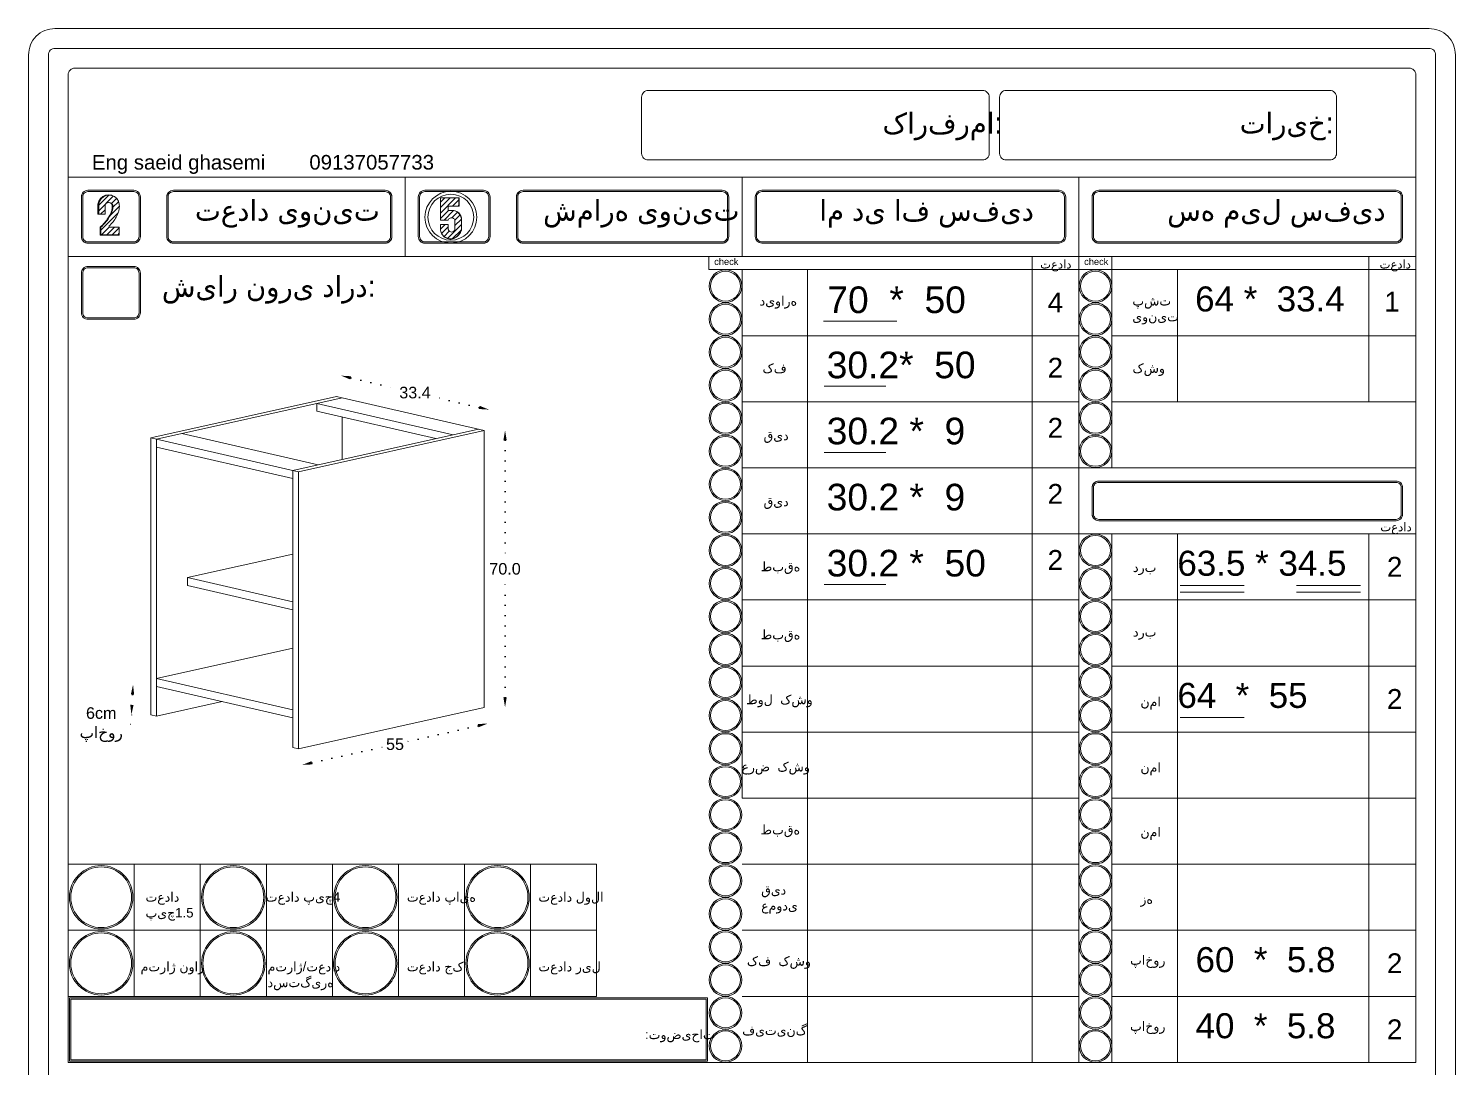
# Model space of a CAD drawing. Header units: inches. Extents: x 168 to 5693, y 62 to 1947.
# Drawn here: x 4769.5 to 5201.5, y 1584.2 to 1899 of the extents above; entities that cross this region are included whole.
import ezdxf

# ---------------------------------------------------------------- set-up
doc = ezdxf.new("R2010")
doc.units = ezdxf.units.IN
doc.header["$MEASUREMENT"] = 0
doc.linetypes.add('ACAD_ISO07W100', pattern=[3, 0, -3])
doc.styles.get("Standard").update_dxf_attribs({"font": 'arial.ttf'})
doc.dimstyles.get("Standard").update_dxf_attribs({"dimtxt": 3.5, "dimasz": 3, "dimexe": 0.18, "dimexo": 0.0625, "dimgap": 0.09, "dimtad": 0, "dimtih": 1, "dimtoh": 1, "dimdec": 1, "dimzin": 0, "dimdsep": 46, "dimtxsty": 'Standard', "dimcen": 0.09, "dimse1": 1, "dimse2": 1, "dimadec": 0, "dimazin": 0, "dimtfac": 1, "dimtdec": 1, "dimtofl": 0, "dimtmove": 0, "dimatfit": 3, "dimfxl": 1, "dimtolj": 1, "dimtzin": 0, "dimarcsym": 0})

# ---------------------------------------------------------------- blocks, each defined once
blk = doc.blocks.new('*D242')
at = {"color": 0, "linetype": 'ACAD_ISO07W100', "lineweight": -2, "transparency": 16777216}
for p, q in [((4800.98, 1697.42), (4800.8, 1694.28)), ((4800.64, 1691.28), (4800.48, 1688.29)), ((4800.48, 1688.29), (4797.48, 1688.29))]:
    blk.add_line(p, q, dxfattribs=at)
at = {"color": 0, "transparency": 16777216}
for points in [[(4800.48, 1697.45), (4801.48, 1697.39), (4801.14, 1700.42)], [(4800.31, 1694.3), (4801.3, 1694.25), (4800.64, 1691.28)]]:
    blk.add_solid(points, dxfattribs=at)
at = {"layer": 'Defpoints', "color": 0, "transparency": 16777216}
for p in [(4808.75, 1700, 9.24), (4800.64, 1691.28), (4808.25, 1690.87, 9.24)]:
    blk.add_point(p, dxfattribs=at)
at = {"color": 0, "lineweight": 20, "transparency": 16777216, "insert": (4791.51, 1688.29), "char_height": 3.5, "attachment_point": 5}
blk.add_mtext('\\A1;6cm\\P{\\fArial|b0|i0|c178|p34;پاخور}', dxfattribs=at)
blk = doc.blocks.new('*D243')
at = {"color": 0, "linetype": 'ACAD_ISO07W100', "lineweight": -2, "transparency": 16777216}
for p, q in [((4913.76, 1774.37), (4913.76, 1737.32)), ((4913.76, 1696.52), (4913.76, 1733.57))]:
    blk.add_line(p, q, dxfattribs=at)
at = {"color": 0, "transparency": 16777216}
for points in [[(4913.26, 1774.37), (4914.26, 1774.37), (4913.76, 1777.37)], [(4913.26, 1696.52), (4914.26, 1696.52), (4913.76, 1693.52)]]:
    blk.add_solid(points, dxfattribs=at)
at = {"layer": 'Defpoints', "color": 0, "transparency": 16777216}
for p in [(4907.44, 1777.37), (4913.76, 1777.37), (4907.44, 1693.52)]:
    blk.add_point(p, dxfattribs=at)
at = {"color": 0, "lineweight": 20, "transparency": 16777216, "insert": (4913.76, 1735.44), "char_height": 3.5, "attachment_point": 5}
blk.add_mtext('\\A1;70.0', dxfattribs=at)
blk = doc.blocks.new('*D244')
at = {"color": 0, "linetype": 'ACAD_ISO07W100', "lineweight": -2, "transparency": 16777216}
for p, q in [((4905.6, 1687.97), (4883.06, 1682.94)), ((4855.3, 1676.74), (4877.84, 1681.77))]:
    blk.add_line(p, q, dxfattribs=at)
at = {"color": 0, "transparency": 16777216}
for points in [[(4905.5, 1688.46), (4905.71, 1687.48), (4908.53, 1688.62)], [(4855.19, 1677.23), (4855.41, 1676.25), (4852.37, 1676.09)]]:
    blk.add_solid(points, dxfattribs=at)
at = {"layer": 'Defpoints', "color": 0, "transparency": 16777216}
for p in [(4907.44, 1693.52), (4851.28, 1680.99), (4852.37, 1676.09)]:
    blk.add_point(p, dxfattribs=at)
at = {"color": 0, "lineweight": 20, "transparency": 16777216, "insert": (4880.45, 1682.35), "char_height": 3.5, "attachment_point": 5}
blk.add_mtext('\\A1;55', dxfattribs=at)
blk = doc.blocks.new('*D245')
at = {"color": 0, "linetype": 'ACAD_ISO07W100', "lineweight": -2, "transparency": 16777216}
for p, q in [((4867.05, 1793.25), (4881.88, 1789.85)), ((4905.96, 1784.32), (4891.13, 1787.72))]:
    blk.add_line(p, q, dxfattribs=at)
at = {"color": 0, "transparency": 16777216}
for points in [[(4867.16, 1793.74), (4866.94, 1792.76), (4864.13, 1793.92)], [(4906.07, 1784.8), (4905.84, 1783.83), (4908.88, 1783.65)]]:
    blk.add_solid(points, dxfattribs=at)
at = {"layer": 'Defpoints', "color": 0, "transparency": 16777216}
for p in [(4864.13, 1793.92), (4862.69, 1787.65), (4907.44, 1777.37)]:
    blk.add_point(p, dxfattribs=at)
at = {"color": 0, "lineweight": 20, "transparency": 16777216, "insert": (4886.5, 1788.78), "char_height": 3.5, "attachment_point": 5}
blk.add_mtext('\\A1;33.4', dxfattribs=at)

msp = doc.modelspace()

# ---------------------------------------------------------------- hatches: boundary and pattern name
at = {"lineweight": 20}
h = msp.add_hatch(dxfattribs=at)
h.set_pattern_fill('ANSI31', color=256, scale=9.218651)
h.set_pattern_definition([(45, (4064.9948, 2387.5991), (-0.8148213, 0.8148213), [])])
h.paths.add_polyline_path([(4796.95, 1838.87), (4793.91, 1838.87), (4793.91, 1839.23), (4794.22, 1839.53), (4794.52, 1839.84), (4794.81, 1840.16), (4795.08, 1840.49), (4795.34, 1840.83), (4795.58, 1841.18), (4795.81, 1841.55), (4796.02, 1841.92), (4796.22, 1842.3), (4796.4, 1842.69), (4796.57, 1843.08), (4796.62, 1843.24), (4796.72, 1843.48), (4796.8, 1843.74), (4796.86, 1843.99), (4796.92, 1844.25), (4796.96, 1844.51), (4796.98, 1844.78), (4797, 1845.04), (4797, 1845.31), (4796.98, 1845.57), (4796.95, 1845.84), (4796.7, 1846.73), (4796.2, 1847.52), (4795.5, 1848.13), (4794.73, 1848.48), (4793.94, 1848.6), (4793.02, 1848.47), (4792.19, 1848.08), (4791.49, 1847.47), (4791, 1846.69), (4790.74, 1845.81), (4790.75, 1844.88), (4790.75, 1842.76), (4792.65, 1842.76), (4792.65, 1845.55), (4792.83, 1845.89), (4793.08, 1846.13), (4793.39, 1846.28), (4793.73, 1846.33), (4793.94, 1846.3), (4794.07, 1846.28), (4794.07, 1846.28), (4794.27, 1846.25), (4794.58, 1846.09), (4794.82, 1845.86), (4794.98, 1845.55), (4795.04, 1845.22), (4795.04, 1845), (4795.03, 1844.79), (4795.01, 1844.57), (4794.98, 1844.36), (4794.94, 1844.15), (4794.89, 1843.94), (4794.83, 1843.73), (4794.76, 1843.53), (4794.68, 1843.33), (4794.59, 1843.13), (4794.48, 1842.91), (4794.28, 1842.5), (4794.05, 1842.09), (4793.82, 1841.7), (4793.56, 1841.31), (4793.3, 1840.94), (4793.02, 1840.57), (4792.72, 1840.22), (4792.42, 1839.87), (4792.1, 1839.54), (4791.77, 1839.22), (4791.42, 1838.91), (4791.42, 1836.56), (4796.95, 1836.56)])
h = msp.add_hatch(dxfattribs=at)
h.set_pattern_fill('ANSI31', color=256, scale=9.218651)
h.set_pattern_definition([(45, (4219.3779, 2387.2968), (-0.8148213, 0.8148213), [])])
h.paths.add_polyline_path([(4899.92, 1842.91), (4899.69, 1843.16), (4899.43, 1843.38), (4899.14, 1843.57), (4898.83, 1843.72), (4898.56, 1843.81), (4898.25, 1843.88), (4897.88, 1843.91), (4896.53, 1843.91), (4896.53, 1845.22), (4899.81, 1845.22), (4899.81, 1847.74), (4894.21, 1847.74), (4894.21, 1840.98), (4896.53, 1840.98), (4896.62, 1841.19), (4896.75, 1841.37), (4896.91, 1841.51), (4897.1, 1841.62), (4897.31, 1841.69), (4897.55, 1841.72), (4897.8, 1841.69), (4898.01, 1841.62), (4898.2, 1841.51), (4898.37, 1841.36), (4898.5, 1841.18), (4898.59, 1840.98), (4898.59, 1838.4), (4898.55, 1838.14), (4898.45, 1837.89), (4898.29, 1837.68), (4898.08, 1837.52), (4897.84, 1837.42), (4897.58, 1837.38), (4897.31, 1837.42), (4897.07, 1837.52), (4896.84, 1837.7), (4896.66, 1837.93), (4896.56, 1838.17), (4896.53, 1838.43), (4896.53, 1839.69), (4894.21, 1839.69), (4894.21, 1838.4), (4894.24, 1837.98), (4894.32, 1837.57), (4894.44, 1837.22), (4894.63, 1836.85), (4894.87, 1836.51), (4895.14, 1836.2), (4895.46, 1835.93), (4895.81, 1835.71), (4896.18, 1835.53), (4896.58, 1835.41), (4896.99, 1835.34), (4897.4, 1835.33), (4897.79, 1835.4), (4898.16, 1835.52), (4898.53, 1835.68), (4898.87, 1835.87), (4899.19, 1836.1), (4899.48, 1836.36), (4899.75, 1836.65), (4899.98, 1836.97), (4900.18, 1837.31), (4900.34, 1837.67), (4900.46, 1838.04), (4900.54, 1838.43), (4900.54, 1840.98), (4900.54, 1841.33), (4900.5, 1841.67), (4900.41, 1842), (4900.29, 1842.32), (4900.12, 1842.63)])

# ---------------------------------------------------------------- linework, layer by layer
for p, q in [((4781.5, 1586.03), (4781.5, 1885)), ((5189.5, 1854.03), (4781.5, 1854.03)), ((4781.5, 1675.05), (4781.5, 1854.03)), ((4883.5, 1830.03), (4883.5, 1854.03)), ((4985.5, 1830.03), (4985.5, 1854.03)), ((4985.5, 1854.03), (4985.5, 1834.03)), ((5087.5, 1830.03), (5087.5, 1854.03)), ((4801.35, 1850.03), (4787.5, 1850.03)), ((4877.5, 1850.03), (4813.35, 1850.03)), ((4907.21, 1850.03), (4889.5, 1850.03)), ((4979.5, 1850.03), (4919.21, 1850.03)), ((5081.5, 1850.03), (4991.5, 1850.03)), ((5183.5, 1850.03), (5093.5, 1850.03)), ((4785.5, 1836.03), (4785.5, 1848.03)), ((4803.35, 1848.03), (4803.35, 1836.03)), ((4811.35, 1836.03), (4811.35, 1848.03)), ((4879.5, 1836.03), (4879.5, 1848.03)), ((4887.5, 1848.03), (4887.5, 1836.03)), ((4896.56, 1845.22), (4896.56, 1843.93)), ((4899.81, 1847.74), (4899.81, 1845.22)), ((4909.21, 1836.03), (4909.21, 1848.03)), ((4917.21, 1836.03), (4917.21, 1848.03)), ((4981.5, 1848.03), (4981.5, 1836.03)), ((4989.5, 1836.03), (4989.5, 1848.03)), ((5083.5, 1848.03), (5083.5, 1836.03)), ((5091.5, 1836.03), (5091.5, 1848.03)), ((5185.5, 1836.03), (5185.5, 1848.03)), ((4894.21, 1840.98), (4896.53, 1840.98)), ((4897.58, 1841.71), (4897.8, 1841.69)), ((4897.8, 1841.69), (4898.01, 1841.62)), ((4898.01, 1841.62), (4898.2, 1841.51)), ((4898.2, 1841.51), (4898.37, 1841.36)), ((4898.37, 1841.36), (4898.5, 1841.18)), ((4898.5, 1841.18), (4898.59, 1840.98)), ((4898.59, 1840.98), (4898.59, 1838.4)), ((4897.07, 1837.52), (4896.86, 1837.68)), ((4897.31, 1837.42), (4897.07, 1837.52)), ((4897.58, 1837.38), (4897.31, 1837.42)), ((4897.84, 1837.42), (4897.58, 1837.38)), ((4898.08, 1837.52), (4897.84, 1837.42)), ((4898.29, 1837.68), (4898.08, 1837.52)), ((4898.45, 1837.89), (4898.29, 1837.68)), ((4898.55, 1838.14), (4898.45, 1837.89)), ((4898.59, 1838.4), (4898.55, 1838.14)), ((4787.5, 1834.03), (4801.35, 1834.03)), ((4877.5, 1834.03), (4813.35, 1834.03)), ((4889.5, 1834.03), (4907.21, 1834.03)), ((4979.5, 1834.03), (4919.21, 1834.03)), ((4991.5, 1834.03), (5081.5, 1834.03)), ((5093.5, 1834.03), (5183.5, 1834.03)), ((5189.5, 1834.03), (5189.5, 1586.03)), ((4781.5, 1830.03), (5189.5, 1830.03)), ((4781.5, 1830.03), (5189.5, 1830.03)), ((4975.5, 1830.03), (4975.5, 1826.03)), ((5073.33, 1586.03), (5073.33, 1830.03)), ((5087.5, 1830.03), (5087.5, 1806.03)), ((5097.5, 1830.03), (5097.5, 1806.03)), ((5175.28, 1786.03), (5175.28, 1830.03)), ((4975.5, 1826.03), (5189.5, 1826.03)), ((4985.5, 1670.03), (4985.5, 1826.03)), ((4985.5, 1666.03), (4985.5, 1826.03)), ((4985.5, 1826.03), (4985.5, 1806.03)), ((5005.31, 1826.03), (5005.31, 1586.03)), ((5087.5, 1670.03), (5087.5, 1826.03)), ((5087.5, 1586.03), (5087.5, 1826.03)), ((5097.5, 1786.03), (5097.5, 1826.03)), ((5097.5, 1766.03), (5097.5, 1826.03)), ((5097.5, 1766.03), (5097.5, 1826.03)), ((5097.5, 1826.03), (5097.5, 1806.03)), ((5117.31, 1826.03), (5117.31, 1786.03)), ((5010.2, 1810.43), (5032.33, 1810.43)), ((4985.5, 1806.03), (5087.5, 1806.03)), ((5097.5, 1806.03), (5189.5, 1806.03)), ((5010.33, 1790.7), (5029.03, 1790.7)), ((4985.5, 1786.03), (5087.5, 1786.03)), ((5189.5, 1786.03), (5097.5, 1786.03)), ((5189.5, 1786.03), (5169.5, 1786.03)), ((5010.33, 1770.7), (5029.03, 1770.7)), ((4985.5, 1766.03), (5189.5, 1766.03)), ((5091.5, 1752.03), (5091.5, 1760.03)), ((5183.5, 1762.03), (5093.5, 1762.03)), ((5185.5, 1760.03), (5185.5, 1752.03)), ((5183.5, 1750.03), (5093.5, 1750.03)), ((4985.5, 1746.03), (5087.5, 1746.03)), ((5189.5, 1746.03), (5087.5, 1746.03)), ((5097.5, 1646.03), (5097.5, 1746.03)), ((5097.5, 1670.03), (5097.5, 1746.03)), ((5097.5, 1666.03), (5097.5, 1746.03)), ((5117.31, 1746.03), (5117.31, 1646.03)), ((5175.28, 1746.03), (5175.28, 1586.03)), ((4817.58, 1732.79), (4817.58, 1730.4)), ((5010.33, 1730.7), (5029.03, 1730.7)), ((5118.2, 1730.43), (5137.53, 1730.43)), ((5118.2, 1728.41), (5137.53, 1728.41)), ((5153.37, 1730.43), (5172.71, 1730.43)), ((5153.37, 1728.41), (5172.71, 1728.41)), ((4985.5, 1726.03), (5087.5, 1726.03)), ((4985.5, 1726.03), (5005.31, 1726.03)), ((4985.5, 1726.03), (5087.5, 1726.03)), ((5054.01, 1726.03), (5087.5, 1726.03)), ((5097.5, 1726.03), (5189.5, 1726.03)), ((5097.5, 1626.03), (5097.5, 1726.03)), ((5117.31, 1726.03), (5117.31, 1626.03)), ((4985.5, 1706.03), (5005.31, 1706.03)), ((4985.5, 1706.03), (5087.5, 1706.03)), ((5097.5, 1706.03), (5189.5, 1706.03)), ((5097.5, 1706.03), (5189.5, 1706.03)), ((5097.5, 1606.03), (5097.5, 1706.03)), ((5117.31, 1706.03), (5117.31, 1606.03)), ((5118.2, 1690.43), (5137.53, 1690.43)), ((4985.5, 1686.03), (5087.5, 1686.03)), ((5097.5, 1686.03), (5097.5, 1666.03)), ((5097.5, 1686.03), (5189.5, 1686.03)), ((5097.5, 1586.03), (5097.5, 1686.03)), ((5117.31, 1686.03), (5117.31, 1586.03)), ((4985.5, 1666.03), (5087.5, 1666.03)), ((5073.33, 1666.03), (5087.5, 1666.03)), ((5097.5, 1666.03), (5189.5, 1666.03)), ((5097.5, 1666.03), (5097.5, 1646.03)), ((4781.5, 1646.03), (4941.5, 1646.03)), ((4781.5, 1646.03), (4781.5, 1606.03)), ((4781.5, 1646.03), (4781.5, 1606.03)), ((4801.5, 1646.03), (4801.5, 1606.03)), ((4821.5, 1646.03), (4821.5, 1606.03)), ((4841.5, 1646.03), (4841.5, 1606.03)), ((4861.5, 1646.03), (4861.5, 1606.03)), ((4881.5, 1646.03), (4881.5, 1606.03)), ((4901.5, 1646.03), (4901.5, 1606.03)), ((4921.5, 1646.03), (4921.5, 1606.03)), ((4941.5, 1646.03), (4941.5, 1606.03)), ((4985.5, 1646.03), (5087.5, 1646.03)), ((5073.33, 1646.03), (5087.5, 1646.03)), ((5097.5, 1646.03), (5189.5, 1646.03)), ((5097.5, 1646.03), (5189.5, 1646.03)), ((5097.5, 1646.03), (5097.5, 1626.03)), ((4781.5, 1626.03), (4941.5, 1626.03)), ((4985.5, 1626.03), (5087.5, 1626.03)), ((4985.5, 1626.03), (5087.5, 1626.03)), ((5073.33, 1626.03), (5087.5, 1626.03)), ((5097.5, 1626.03), (5189.5, 1626.03)), ((5097.5, 1626.03), (5189.5, 1626.03)), ((5097.5, 1626.03), (5097.5, 1606.03)), ((4781.5, 1606.03), (4941.5, 1606.03)), ((4985.5, 1606.03), (5087.5, 1606.03)), ((4985.5, 1606.03), (5087.5, 1606.03)), ((5073.33, 1606.03), (5087.5, 1606.03)), ((5097.5, 1606.03), (5189.5, 1606.03)), ((5097.5, 1606.03), (5189.5, 1606.03)), ((5097.5, 1606.03), (5097.5, 1586.03)), ((4975.5, 1586.03), (4781.5, 1586.03)), ((4975.5, 1586.03), (4781.5, 1586.03)), ((4975.5, 1586.03), (5087.5, 1586.03)), ((4975.5, 1586.03), (5189.5, 1586.03)), ((4975.5, 1586.03), (5087.5, 1586.03)), ((4975.5, 1586.03), (5189.5, 1586.03))]:
    msp.add_line(p, q, dxfattribs=at)
at = {"linetype": 'Continuous', "lineweight": 20, "extrusion": (2.77556e-16, 0.974044, 0.226358)}
for p, q in [((4862.69, 1787.65), (4806.53, 1775.12)), ((4808.25, 1774.72), (4864.41, 1787.25)), ((4864.41, 1787.25), (4856.75, 1785.54)), ((4856.75, 1785.54), (4898.05, 1776.06)), ((4856.75, 1783.14), (4856.75, 1785.54)), ((4864.41, 1787.25), (4862.69, 1787.65)), ((4907.44, 1777.37), (4864.41, 1787.25)), ((4856.75, 1783.14), (4892.76, 1774.88)), ((4864.41, 1768.55), (4864.41, 1781.39)), ((4815.92, 1776.43), (4808.25, 1774.72)), ((4857.21, 1766.95), (4815.92, 1776.43)), ((4905.71, 1777.77), (4849.55, 1765.24)), ((4851.28, 1764.84), (4907.44, 1777.37)), ((4898.05, 1776.06), (4905.71, 1777.77)), ((4907.44, 1777.37), (4905.71, 1777.77)), ((4907.44, 1693.52), (4907.44, 1777.37)), ((4806.53, 1691.26), (4806.53, 1775.12)), ((4806.53, 1775.12), (4808.25, 1774.72)), ((4808.25, 1690.87), (4808.25, 1774.72)), ((4808.25, 1774.72), (4851.28, 1764.84)), ((4808.25, 1772.32), (4808.25, 1774.72)), ((4808.25, 1772.32), (4849.55, 1762.84)), ((4849.55, 1765.24), (4857.21, 1766.95)), ((4849.55, 1681.38), (4849.55, 1765.24)), ((4849.55, 1765.24), (4851.28, 1764.84)), ((4849.55, 1762.84), (4849.55, 1765.24)), ((4851.28, 1680.99), (4851.28, 1764.84)), ((4849.55, 1739.93), (4817.58, 1732.79)), ((4817.58, 1732.79), (4849.55, 1725.45)), ((4817.58, 1730.4), (4849.55, 1723.05)), ((4849.55, 1711.46), (4808.25, 1702.25)), ((4808.25, 1702.25), (4849.55, 1692.76)), ((4808.25, 1699.85), (4808.25, 1702.25)), ((4808.25, 1699.85), (4849.55, 1690.37)), ((4808.25, 1690.87), (4828.1, 1695.29)), ((4851.28, 1680.99), (4907.44, 1693.52)), ((4806.53, 1691.26), (4808.25, 1690.87)), ((4849.55, 1690.37), (4849.55, 1692.76)), ((4849.55, 1681.38), (4851.28, 1680.99))]:
    msp.add_line(p, q, dxfattribs=at)
at = {"lineweight": 20}
for points in [[(4777.5, 1293), (5193.5, 1293, 0.414214), (5201.5, 1301), (5201.5, 1891, 0.414214), (5193.5, 1899), (4777.5, 1899, 0.414214), (4769.5, 1891), (4769.5, 1301, 0.414214)], [(4777.5, 1299), (5193.5, 1299, 0.414214), (5195.5, 1301), (5195.5, 1891, 0.414214), (5193.5, 1893), (4777.5, 1893, 0.414214), (4775.5, 1891), (4775.5, 1301, 0.414214)], [(5060.35, 1878.25, 0.414214), (5058.35, 1880.25), (4957.11, 1880.25, 0.414214), (4955.11, 1878.25), (4955.11, 1861.21, 0.414214), (4957.11, 1859.21), (5058.35, 1859.21, 0.414214), (5060.35, 1861.21)], [(5065.48, 1859.21), (5163.48, 1859.21, 0.414214), (5165.48, 1861.21), (5165.48, 1878.25, 0.414214), (5163.48, 1880.25), (5065.48, 1880.25, 0.414214), (5063.48, 1878.25), (5063.48, 1861.21, 0.414214)], [(5165.48, 1878.25, 0.414214), (5163.48, 1880.25), (5065.48, 1880.25, 0.414214), (5063.48, 1878.25), (5063.48, 1861.21, 0.414214), (5065.48, 1859.21), (5163.48, 1859.21, 0.414214), (5165.48, 1861.21)], [(4803.35, 1848.03, 0.414214), (4801.35, 1850.03), (4787.5, 1850.03, 0.414214), (4785.5, 1848.03), (4785.5, 1836.03, 0.414214), (4787.5, 1834.03), (4801.35, 1834.03, 0.414214), (4803.35, 1836.03)], [(4802.95, 1848.03, 0.414214), (4801.35, 1849.63), (4787.5, 1849.63, 0.414214), (4785.9, 1848.03), (4785.9, 1836.03, 0.414214), (4787.5, 1834.43), (4801.35, 1834.43, 0.414214), (4802.95, 1836.03)], [(4879.5, 1848.03, 0.414214), (4877.5, 1850.03), (4813.35, 1850.03, 0.414214), (4811.35, 1848.03), (4811.35, 1836.03, 0.414214), (4813.35, 1834.03), (4877.5, 1834.03, 0.414214), (4879.5, 1836.03)], [(4879.1, 1848.03, 0.414214), (4877.5, 1849.63), (4813.35, 1849.63, 0.414214), (4811.75, 1848.03), (4811.75, 1836.03, 0.414214), (4813.35, 1834.43), (4877.5, 1834.43, 0.414214), (4879.1, 1836.03)], [(4909.21, 1848.03, 0.414214), (4907.21, 1850.03), (4889.5, 1850.03, 0.414214), (4887.5, 1848.03), (4887.5, 1836.03, 0.414214), (4889.5, 1834.03), (4907.21, 1834.03, 0.414214), (4909.21, 1836.03)], [(4908.81, 1848.03, 0.414214), (4907.21, 1849.63), (4889.5, 1849.63, 0.414214), (4887.9, 1848.03), (4887.9, 1836.03, 0.414214), (4889.5, 1834.43), (4907.21, 1834.43, 0.414214), (4908.81, 1836.03)], [(4981.5, 1848.03, 0.414214), (4979.5, 1850.03), (4919.21, 1850.03, 0.414214), (4917.21, 1848.03), (4917.21, 1836.03, 0.414214), (4919.21, 1834.03), (4979.5, 1834.03, 0.414214), (4981.5, 1836.03)], [(4981.1, 1848.03, 0.414214), (4979.5, 1849.63), (4919.21, 1849.63, 0.414214), (4917.61, 1848.03), (4917.61, 1836.03, 0.414214), (4919.21, 1834.43), (4979.5, 1834.43, 0.414214), (4981.1, 1836.03)], [(5083.1, 1848.03, 0.414214), (5081.5, 1849.63), (4991.5, 1849.63, 0.414214), (4989.9, 1848.03), (4989.9, 1836.03, 0.414214), (4991.5, 1834.43), (5081.5, 1834.43, 0.414214), (5083.1, 1836.03)], [(5185.5, 1848.03, 0.414214), (5183.5, 1850.03), (5093.5, 1850.03, 0.414214), (5091.5, 1848.03), (5091.5, 1836.03, 0.414214), (5093.5, 1834.03), (5183.5, 1834.03, 0.414214), (5185.5, 1836.03)], [(5185.1, 1848.03, 0.414214), (5183.5, 1849.63), (5093.5, 1849.63, 0.414214), (5091.9, 1848.03), (5091.9, 1836.03, 0.414214), (5093.5, 1834.43), (5183.5, 1834.43, 0.414214), (5185.1, 1836.03)], [(4803.35, 1824.99, 0.414214), (4801.35, 1826.99), (4787.5, 1826.99, 0.414214), (4785.5, 1824.99), (4785.5, 1812.99, 0.414214), (4787.5, 1810.99), (4801.35, 1810.99, 0.414214), (4803.35, 1812.99)], [(4803.35, 1824.99, 0.414214), (4801.35, 1826.99), (4787.5, 1826.99, 0.414214), (4785.5, 1824.99), (4785.5, 1812.99, 0.414214), (4787.5, 1810.99), (4801.35, 1810.99, 0.414214), (4803.35, 1812.99)], [(4802.95, 1824.99, 0.414214), (4801.35, 1826.59), (4787.5, 1826.59, 0.414214), (4785.9, 1824.99), (4785.9, 1812.99, 0.414214), (4787.5, 1811.39), (4801.35, 1811.39, 0.414214), (4802.95, 1812.99)], [(4802.95, 1824.99, 0.414214), (4801.35, 1826.59), (4787.5, 1826.59, 0.414214), (4785.9, 1824.99), (4785.9, 1812.99, 0.414214), (4787.5, 1811.39), (4801.35, 1811.39, 0.414214), (4802.95, 1812.99)], [(5185.5, 1760.03, 0.414214), (5183.5, 1762.03), (5093.5, 1762.03, 0.414214), (5091.5, 1760.03), (5091.5, 1752.03, 0.414214), (5093.5, 1750.03), (5183.5, 1750.03, 0.414214), (5185.5, 1752.03)], [(5185.1, 1760.03, 0.414214), (5183.5, 1761.63), (5093.5, 1761.63, 0.414214), (5091.9, 1760.03), (5091.9, 1752.03, 0.414214), (5093.5, 1750.43), (5183.5, 1750.43, 0.414214), (5185.1, 1752.03)]]:
    msp.add_lwpolyline(points, format="xyb", close=True, dxfattribs=at)
for points in [[(5189.5, 1686.97), (5189.5, 1885, 0.414214), (5187.5, 1887), (4783.5, 1887, 0.414214), (4781.5, 1885), (4781.5, 1686.97)], [(5060.35, 1878.25, 0.414214), (5058.35, 1880.25), (4957.11, 1880.25, 0.414214), (4955.11, 1878.25), (4955.11, 1861.21, 0.414214), (4957.11, 1859.21), (5058.35, 1859.21, 0.414214), (5060.35, 1861.21), (5060.35, 1878.25)]]:
    msp.add_lwpolyline(points, format="xyb", dxfattribs=at)
for points in [[(4790.51, 1842.76), (4790.51, 1844.9), (4790.5, 1845.84), (4790.76, 1846.73), (4791.25, 1847.52), (4791.96, 1848.13), (4792.8, 1848.52), (4793.73, 1848.66), (4794.65, 1848.52), (4794.73, 1848.48), (4795.5, 1848.13), (4796.2, 1847.52), (4796.7, 1846.73), (4796.95, 1845.84), (4796.98, 1845.57), (4797, 1845.31), (4797, 1845.04), (4796.98, 1844.78), (4796.96, 1844.51), (4796.92, 1844.25), (4796.86, 1843.99), (4796.8, 1843.74), (4796.72, 1843.48), (4796.62, 1843.24), (4796.57, 1843.08), (4796.4, 1842.69), (4796.22, 1842.3), (4796.02, 1841.92), (4795.81, 1841.55), (4795.58, 1841.18), (4795.34, 1840.83), (4795.08, 1840.49), (4794.81, 1840.16), (4794.52, 1839.84), (4794.22, 1839.53), (4793.91, 1839.23), (4793.91, 1838.87), (4796.95, 1838.87), (4796.95, 1836.56), (4796.95, 1836.5), (4791.18, 1836.5)], [(4790.51, 1842.76), (4790.75, 1842.76), (4792.65, 1842.76), (4792.65, 1845.49), (4792.67, 1845.58), (4792.83, 1845.89), (4793.08, 1846.13), (4793.39, 1846.28), (4793.73, 1846.33), (4793.94, 1846.3), (4794.07, 1846.28), (4794.07, 1846.28)], [(4790.75, 1842.76), (4790.75, 1844.88), (4790.74, 1845.81), (4791, 1846.69), (4791.49, 1847.47), (4792.19, 1848.08), (4793.02, 1848.47), (4793.94, 1848.6), (4794.73, 1848.48)], [(4794.62, 1845.89), (4794.78, 1845.58), (4794.84, 1845.24), (4794.84, 1845.03), (4794.83, 1844.81), (4794.81, 1844.59), (4794.78, 1844.38), (4794.74, 1844.16), (4794.69, 1843.95), (4794.63, 1843.74), (4794.55, 1843.54), (4794.47, 1843.34), (4794.38, 1843.14), (4794.28, 1842.91), (4794.07, 1842.5), (4793.84, 1842.09), (4793.6, 1841.69), (4793.35, 1841.3), (4793.08, 1840.92), (4792.8, 1840.55), (4792.5, 1840.19), (4792.19, 1839.84), (4791.87, 1839.51), (4791.53, 1839.18), (4791.18, 1838.87), (4791.18, 1836.5), (4791.42, 1836.56), (4796.95, 1836.56)], [(4794.62, 1845.89), (4794.37, 1846.13), (4794.07, 1846.28), (4794.27, 1846.25), (4794.58, 1846.09), (4794.82, 1845.86), (4794.98, 1845.55), (4795.04, 1845.22), (4795.04, 1845), (4795.03, 1844.79), (4795.01, 1844.57), (4794.98, 1844.36), (4794.94, 1844.15), (4794.89, 1843.94), (4794.83, 1843.73), (4794.76, 1843.53), (4794.68, 1843.33), (4794.59, 1843.13), (4794.48, 1842.91), (4794.28, 1842.5), (4794.05, 1842.09), (4793.82, 1841.7), (4793.56, 1841.31), (4793.3, 1840.94), (4793.02, 1840.57), (4792.72, 1840.22), (4792.42, 1839.87), (4792.1, 1839.54), (4791.77, 1839.22), (4791.42, 1838.91)], [(4899.88, 1847.8), (4894.21, 1847.8), (4894.21, 1847.74)], [(4896.56, 1840.98), (4894.21, 1840.98), (4894.21, 1840.98), (4894.21, 1847.74), (4899.81, 1847.74), (4899.88, 1847.8), (4899.88, 1845.22), (4899.81, 1845.22), (4896.56, 1845.22), (4896.53, 1845.18), (4896.53, 1843.91), (4896.56, 1843.93), (4897.93, 1843.93), (4898.3, 1843.9), (4898.62, 1843.83), (4898.89, 1843.74), (4899.2, 1843.59), (4899.49, 1843.4), (4899.76, 1843.17), (4899.99, 1842.92), (4900.19, 1842.63)], [(4894.32, 1837.57), (4894.44, 1837.22), (4894.46, 1837.17), (4894.65, 1836.8), (4894.88, 1836.46), (4895.16, 1836.15), (4895.48, 1835.88), (4895.84, 1835.65), (4896.22, 1835.47), (4896.61, 1835.35), (4897.03, 1835.28), (4897.44, 1835.26), (4897.84, 1835.34), (4898.22, 1835.46), (4898.58, 1835.62), (4898.93, 1835.81), (4899.25, 1836.04), (4899.55, 1836.31), (4899.82, 1836.6), (4900.05, 1836.92), (4900.25, 1837.27), (4900.41, 1837.63), (4900.54, 1838.01), (4900.62, 1838.4), (4900.62, 1840.98), (4900.62, 1841.33), (4900.57, 1841.67), (4900.49, 1842.01), (4900.36, 1842.33), (4900.19, 1842.63)], [(4896.53, 1843.91), (4897.88, 1843.91), (4898.25, 1843.88), (4898.56, 1843.81), (4898.83, 1843.72), (4899.14, 1843.57), (4899.43, 1843.38), (4899.69, 1843.16), (4899.92, 1842.91), (4900.12, 1842.63), (4900.29, 1842.32), (4900.41, 1842), (4900.5, 1841.67), (4900.54, 1841.33), (4900.54, 1840.98), (4900.54, 1838.43), (4900.46, 1838.04), (4900.34, 1837.67), (4900.18, 1837.31), (4899.98, 1836.97), (4899.75, 1836.65), (4899.48, 1836.36), (4899.19, 1836.1), (4898.87, 1835.87), (4898.53, 1835.68), (4898.16, 1835.52), (4897.79, 1835.4), (4897.4, 1835.33), (4896.99, 1835.34), (4896.58, 1835.41), (4896.18, 1835.53), (4895.81, 1835.71), (4895.46, 1835.93), (4895.14, 1836.2), (4894.87, 1836.51), (4894.63, 1836.85), (4894.44, 1837.22)], [(4791.18, 1838.87), (4791.42, 1838.91), (4791.42, 1836.56)], [(4896.7, 1837.89), (4896.6, 1838.14), (4896.56, 1838.4), (4896.56, 1839.69), (4896.53, 1839.69), (4894.21, 1839.69), (4894.21, 1838.4), (4894.24, 1837.98), (4894.32, 1837.57)], [(4896.7, 1837.89), (4896.86, 1837.68), (4896.82, 1837.72), (4896.66, 1837.93), (4896.56, 1838.17), (4896.53, 1838.43), (4896.53, 1839.69)]]:
    msp.add_lwpolyline(points, dxfattribs=at)
for points in [[(4896.56, 1840.98), (4896.65, 1841.18), (4896.78, 1841.36), (4896.95, 1841.51), (4897.14, 1841.62), (4897.35, 1841.69), (4897.58, 1841.71), (4897.53, 1841.71), (4897.31, 1841.69), (4897.1, 1841.62), (4896.91, 1841.51), (4896.75, 1841.37), (4896.62, 1841.19), (4896.53, 1840.98)], [(4781.5, 1830.03), (5189.5, 1830.03), (5189.5, 1586.03), (4781.5, 1586.03)], [(4781.5, 1830.03), (5189.5, 1830.03), (5189.5, 1586.03), (4781.5, 1586.03)], [(4975.1, 1605.63), (4781.9, 1605.63), (4781.9, 1586.43), (4975.1, 1586.43)], [(4974.7, 1605.23), (4782.3, 1605.23), (4782.3, 1586.83), (4974.7, 1586.83)]]:
    msp.add_lwpolyline(points, close=True, dxfattribs=at)
for centre, radius in [((4897.36, 1841.89), 7.86), ((4897.36, 1841.89), 6.94), ((4980.5, 1821.03), 4.92), ((4980.5, 1821.03), 4.52), ((5092.5, 1821.03), 4.92), ((5092.5, 1821.03), 4.52), ((4980.5, 1811.03), 4.92), ((4980.5, 1811.03), 4.52), ((5092.5, 1811.03), 4.92), ((5092.5, 1811.03), 4.52), ((4980.5, 1801.03), 4.92), ((5092.5, 1801.03), 4.92), ((4980.5, 1801.03), 4.52), ((5092.5, 1801.03), 4.52), ((4980.5, 1791.03), 4.92), ((4980.5, 1791.03), 4.52), ((5092.5, 1791.03), 4.92), ((5092.5, 1791.03), 4.52), ((4980.5, 1781.03), 4.92), ((4980.5, 1781.03), 4.52), ((5092.5, 1781.03), 4.92), ((5092.5, 1781.03), 4.52), ((4980.5, 1771.03), 4.92), ((4980.5, 1771.03), 4.52), ((5092.5, 1771.03), 4.92), ((5092.5, 1771.03), 4.52), ((4980.5, 1761.03), 4.92), ((4980.5, 1761.03), 4.52), ((4980.5, 1751.03), 4.92), ((4980.5, 1751.03), 4.52), ((4980.5, 1741.03), 4.92), ((4980.5, 1741.03), 4.52), ((5092.5, 1741.03), 4.92), ((5092.5, 1741.03), 4.52), ((4980.5, 1731.03), 4.92), ((4980.5, 1731.03), 4.52), ((5092.5, 1731.03), 4.92), ((5092.5, 1731.03), 4.52), ((4980.5, 1721.03), 4.92), ((4980.5, 1721.03), 4.52), ((5092.5, 1721.03), 4.92), ((5092.5, 1721.03), 4.52), ((4980.5, 1711.03), 4.92), ((4980.5, 1711.03), 4.52), ((5092.5, 1711.03), 4.92), ((5092.5, 1711.03), 4.52), ((4980.5, 1701.03), 4.92), ((4980.5, 1701.03), 4.52), ((5092.5, 1701.03), 4.92), ((5092.5, 1701.03), 4.52), ((4980.5, 1691.03), 4.92), ((4980.5, 1691.03), 4.52), ((5092.5, 1691.03), 4.92), ((5092.5, 1691.03), 4.52), ((4980.5, 1681.03), 4.92), ((4980.5, 1681.03), 4.52), ((5092.5, 1681.03), 4.92), ((5092.5, 1681.03), 4.52), ((4980.5, 1671.03), 4.92), ((4980.5, 1671.03), 4.52), ((5092.5, 1671.03), 4.92), ((5092.5, 1671.03), 4.52), ((4980.5, 1661.03), 4.92), ((4980.5, 1661.03), 4.52), ((5092.5, 1661.03), 4.92), ((5092.5, 1661.03), 4.52), ((4980.5, 1651.03), 4.92), ((4980.5, 1651.03), 4.52), ((5092.5, 1651.03), 4.92), ((5092.5, 1651.03), 4.52), ((4980.5, 1641.03), 4.92), ((5092.5, 1641.03), 4.92), ((4791.5, 1636.03), 9.6), ((4791.5, 1636.03), 9.2), ((4831.5, 1636.03), 9.6), ((4831.5, 1636.03), 9.2), ((4871.5, 1636.03), 9.6), ((4871.5, 1636.03), 9.2), ((4911.5, 1636.03), 9.6), ((4911.5, 1636.03), 9.2), ((4980.5, 1641.03), 4.52), ((5092.5, 1641.03), 4.52), ((4980.5, 1631.03), 4.92), ((4980.5, 1631.03), 4.52), ((5092.5, 1631.03), 4.92), ((5092.5, 1631.03), 4.52), ((4791.5, 1616.03), 9.6), ((4791.5, 1616.03), 9.2), ((4831.5, 1616.03), 9.6), ((4831.5, 1616.03), 9.2), ((4871.5, 1616.03), 9.6), ((4871.5, 1616.03), 9.2), ((4911.5, 1616.03), 9.6), ((4911.5, 1616.03), 9.2), ((4980.5, 1621.03), 4.92), ((4980.5, 1621.03), 4.52), ((5092.5, 1621.03), 4.92), ((5092.5, 1621.03), 4.52), ((4980.5, 1611.03), 4.92), ((5092.5, 1611.03), 4.92), ((4980.5, 1611.03), 4.52), ((5092.5, 1611.03), 4.52), ((4980.5, 1601.03), 4.92), ((4980.5, 1601.03), 4.52), ((5092.5, 1601.03), 4.92), ((5092.5, 1601.03), 4.52), ((4980.5, 1591.03), 4.92), ((4980.5, 1591.03), 4.52), ((5092.5, 1591.03), 4.92), ((5092.5, 1591.03), 4.52)]:
    msp.add_circle(centre, radius, dxfattribs=at)
for centre, start, end in [((4787.5, 1848.03), 90, 180), ((4801.35, 1848.03), 0, 90), ((4813.35, 1848.03), 90, 180), ((4877.5, 1848.03), 0, 90), ((4889.5, 1848.03), 90, 180), ((4907.21, 1848.03), 0, 90), ((4919.21, 1848.03), 90, 180), ((4979.5, 1848.03), 0, 90), ((4991.5, 1848.03), 90, 180), ((5081.5, 1848.03), 0, 90), ((5093.5, 1848.03), 90, 180), ((5183.5, 1848.03), 0, 90), ((4787.5, 1836.03), 180, 270), ((4801.35, 1836.03), 270, 0), ((4813.35, 1836.03), 180, 270), ((4877.5, 1836.03), 270, 0), ((4889.5, 1836.03), 180, 270), ((4907.21, 1836.03), 270, 0), ((4919.21, 1836.03), 180, 270), ((4979.5, 1836.03), 270, 0), ((4991.5, 1836.03), 180, 270), ((5081.5, 1836.03), 270, 0), ((5093.5, 1836.03), 180, 270), ((5183.5, 1836.03), 270, 0), ((5093.5, 1760.03), 90, 180), ((5183.5, 1760.03), 0, 90), ((5093.5, 1752.03), 180, 270), ((5183.5, 1752.03), 270, 0)]:
    msp.add_arc(centre, 2, start, end, dxfattribs=at)

# ---------------------------------------------------------------- texts
at = {"lineweight": 20, "attachment_point": 1}
for s, width, gutter_width, heights, insert, char_height in [('{\\fArial|b0|i0|c178|p34;کارفرما:}', 0.2338, 164.79, [0], (5028.05, 1873.54), 6.3113), ('تاریخ:', 0.2338, 164.79, [0], (5136.18, 1873.54), 6.311), ('{\\fArial|b0|i0|c178|p34;Eng saeid ghasemi}', 79.2452, 164.79, [0], (4788.67, 1860.73), 4.4179), ('{\\fArial|b0|i0|c178|p34;09137057733 }', 65.4498, 164.79, [0], (4854.51, 1860.73), 4.4179), ('{\\fArial|b0|i0|c178|p34;تعداد یونیت}', 65.4498, 164.79, [0], (4819.88, 1847.15), 6.3113), ('{\\fArial|b0|i0|c178|p34;شماره یونیت}', 65.4498, 164.79, [0], (4925.3, 1847.15), 6.3113), ('{\\fArial|b0|i0|c178|p34;ام دی اف سفید}', 65.4498, 164.79, [0], (5008.92, 1847.15), 6.3113), ('{\\fArial|b0|i0|c178|p34;سه میل سفید}', 65.4498, 164.79, [0], (5114.24, 1847.15), 6.3113), ('{\\fArial|b0|i0|c178|p34;check}', 65.4498, 164.79, [0], (4977.08, 1829.45), 2.0101), ('{\\fArial|b0|i0|c178|p34;تعداد }', 65.4498, 164.79, [0], (5075.75, 1829.04), 2.6665), ('{\\fArial|b0|i0|c178|p34;check}', 65.4498, 164.79, [0], (5089.08, 1829.45), 2.0101), ('{\\fArial|b0|i0|c178|p34;تعداد }', 65.4498, 164.79, [0], (5178.51, 1829.04), 2.6665), ('{\\fArial|b0|i0|c178|p34;شیار نوری دارد:}', 65.4498, 164.79, [0], (4809.88, 1824.11), 6.3113), ('{\\fArial|b0|i0|c178|p34;شیار نوری دارد:}', 65.4498, 164.79, [0], (4809.88, 1824.11), 6.3113), ('70  *  50', 65.2593, 462.54, [8.23], (5011.34, 1820.93), 8.06), ('4{\\fArial|b0|i0|c178|p34; }', 8.5903, 164.79, [0], (5078.03, 1819.06), 6), ('64 *  33.4', 74.3608, 434.7, [7.74], (5122.68, 1820.93), 7.575), ('1{\\fArial|b0|i0|c178|p34; }', 8.5903, 164.79, [0], (5179.98, 1819.33), 6), ('{\\fArial|b0|i0|c178|p34;دیواره }', 14.4624, 164.79, [0], (4990.85, 1818.03), 2.8716), ('{\\fArial|b0|i0|c178|p34;پشت \\Pیونیت}', 65.4498, 164.79, [0], (5103.67, 1818.03), 2.8716), ('{\\fArial|b0|i0|c178|p34;کف }', 13.5869, 164.79, [0], (4991.72, 1797.64), 2.8716), ('30.2*  50', 65.2593, 462.54, [0], (5011.14, 1801.2), 8.06), ('2', 8.5903, 164.79, [0], (5078.03, 1799.33), 6), ('{\\fArial|b0|i0|c178|p34;کشو }', 65.4498, 164.79, [0], (5103.72, 1797.64), 2.8716), ('30.2 *  9', 65.2593, 462.54, [0], (5011.14, 1781.2), 8.06), ('2{\\fArial|b0|i0|c178|p34; }', 8.5903, 164.79, [0], (5078.03, 1781.14), 6), ('{\\fArial|b0|i0|c178|p34;قید }', 13.2704, 164.79, [0], (4992.04, 1777.27), 2.8716), ('30.2 *  9', 65.2593, 462.54, [0], (5011.14, 1761.2), 8.06), ('2{\\fArial|b0|i0|c178|p34; }', 8.5903, 164.79, [0], (5078.03, 1761.14), 6), ('{\\fArial|b0|i0|c178|p34;قید }', 13.2704, 164.79, [0], (4992.04, 1757.27), 2.8716), ('{\\fArial|b0|i0|c178|p34;تعداد }', 65.4498, 164.79, [0], (5178.73, 1749.48), 2.6665), ('30.2 *  50', 65.2593, 462.54, [0], (5011.14, 1741.2), 8.06), ('2{\\fArial|b0|i0|c178|p34; }', 8.5903, 164.79, [0], (5078.03, 1741.14), 6), ('63.5 * 34.5', 65.2593, 462.54, [8.23], (5117.31, 1740.93), 7.5752), ('{\\fArial|b0|i0|c178|p34;طبقه}', 65.4498, 164.79, [0], (4991.16, 1737.59), 2.8716), ('2', 8.5903, 164.79, [0], (5180.75, 1739.06), 6), ('{\\fArial|b0|i0|c178|p34;درب}', 65.4498, 164.79, [0], (5103.89, 1737.37), 2.8716), ('{\\fArial|b0|i0|c178|p34;طبقه}', 65.4498, 164.79, [0], (4991.16, 1716.99), 2.8716), ('{\\fArial|b0|i0|c178|p34;درب}', 65.4498, 164.79, [0], (5103.89, 1717.82), 2.8716), ('64  *  55', 65.2593, 462.54, [8.23], (5117.31, 1700.93), 7.575), ('2', 8.5903, 164.79, [0], (5180.75, 1699.06), 6), ('{\\fArial|b0|i0|c178|p34;طول  کشو}', 65.4498, 164.79, [0], (4986.76, 1697.35), 2.8716), ('{\\fArial|b0|i0|c178|p34;نما}', 65.4498, 164.79, [0], (5106.13, 1696.65), 2.8716), ('{\\fArial|b0|i0|c178|p34;عرض  کشو}', 65.4498, 164.79, [0], (4985.33, 1677.01), 2.8716), ('{\\fArial|b0|i0|c178|p34;نما}', 65.4498, 164.79, [0], (5106.13, 1676.76), 2.8716), ('{\\fArial|b0|i0|c178|p34;طبقه}', 65.4498, 164.79, [0], (4991.1, 1657.94), 2.8716), ('{\\fArial|b0|i0|c178|p34;نما}', 65.4498, 164.79, [0], (5106.13, 1657.22), 2.8716), ('تعداد \\Pپیچ1.5', 65.4498, 164.79, [0], (4804.91, 1637.57), 2.872), ('تعداد پیچ4', 65.4498, 164.79, [0], (4841.31, 1637.57), 2.872), ('تعداد پایه', 65.4498, 164.79, [0], (4884.03, 1637.57), 2.872), ('تعداد لولا', 65.4498, 164.79, [0], (4923.84, 1637.57), 2.872), ('{\\fArial|b0|i0|c178|p34;قید \\Pعمودی}', 65.4498, 164.79, [0], (4991.3, 1639.72), 2.8716), ('{\\fArial|b0|i0|c178|p34;زه}', 65.4498, 164.79, [0], (5106.11, 1636.96), 2.8716), ('60  *  5.8', 65.2593, 462.54, [8.23], (5122.81, 1620.93), 7.575), ('متراژ نوار', 65.4498, 164.79, [0], (4803.44, 1616.49), 2.872), ('متراژ/تعداد\\Pدستگیره', 65.4498, 164.79, [0], (4841.88, 1616.49), 2.8716), ('تعداد جک', 65.4498, 164.79, [0], (4884.03, 1616.49), 2.872), ('تعداد ریل', 65.4498, 164.79, [0], (4923.84, 1616.49), 2.872), ('{\\fArial|b0|i0|c178|p34;کف  کشو}', 65.4498, 164.79, [0], (4986.99, 1618.19), 2.8716), ('{\\fArial|b0|i0|c178|p34;پاخور}', 65.4498, 164.79, [0], (5102.98, 1618.47), 2.8716), ('2', 8.5903, 164.79, [0], (5180.75, 1619.06), 6), ('{\\fArial|b0|i0|c178|p34;پاخور}', 65.4498, 164.79, [0], (5102.98, 1598.47), 2.8716), ('40  *  5.8', 65.2593, 462.54, [8.23], (5122.81, 1600.93), 7.575), ('2', 8.5903, 164.79, [0], (5180.75, 1599.06), 6), (':توضیحات', 65.4498, 164.79, [0], (4956.14, 1595.96), 2.872), ('{\\fArial|b0|i0|c178|p34;فیتینگ}', 65.4498, 164.79, [0], (4985.56, 1597.2), 2.8716)]:
    msp.add_mtext_dynamic_manual_height_columns(s, width=width, gutter_width=gutter_width, heights=heights, dxfattribs=dict(at, insert=insert, char_height=char_height))

# ---------------------------------------------------------------- dimensions: what is measured, and where the dimension line sits
at = {"lineweight": 20}
for p1, p2, distance, text, picture, middle in [((4907.44, 1777.37), (4862.69, 1787.65), -6.44, '33.4', '*D245', (4886.5, 1788.78)), ((4808.75, 1700), (4808.25, 1690.87), -7.62, '6cm\\P{\\fArial|b0|i0|c178|p34;پاخور}', '*D242', (4791.51, 1688.29, -9.24)), ((4907.44, 1693.52), (4851.28, 1680.99), 5.02, '55', '*D244', (4880.45, 1682.35))]:
    dim = msp.add_aligned_dim(p1=p1, p2=p2, distance=distance, text=text, dimstyle='Standard', dxfattribs=at)
    dim.commit()
    dim.dimension.update_dxf_attribs({"geometry": picture, "text_midpoint": middle})
dim = msp.add_linear_dim(base=(4913.76, 1777.37), p1=(4907.44, 1693.52), p2=(4907.44, 1777.37), angle=90, text='70.0', dimstyle='Standard', dxfattribs=at)
dim.commit()
dim.dimension.update_dxf_attribs({"geometry": '*D243', "text_midpoint": (4913.76, 1735.44)})

doc.saveas('drawing.dxf')
